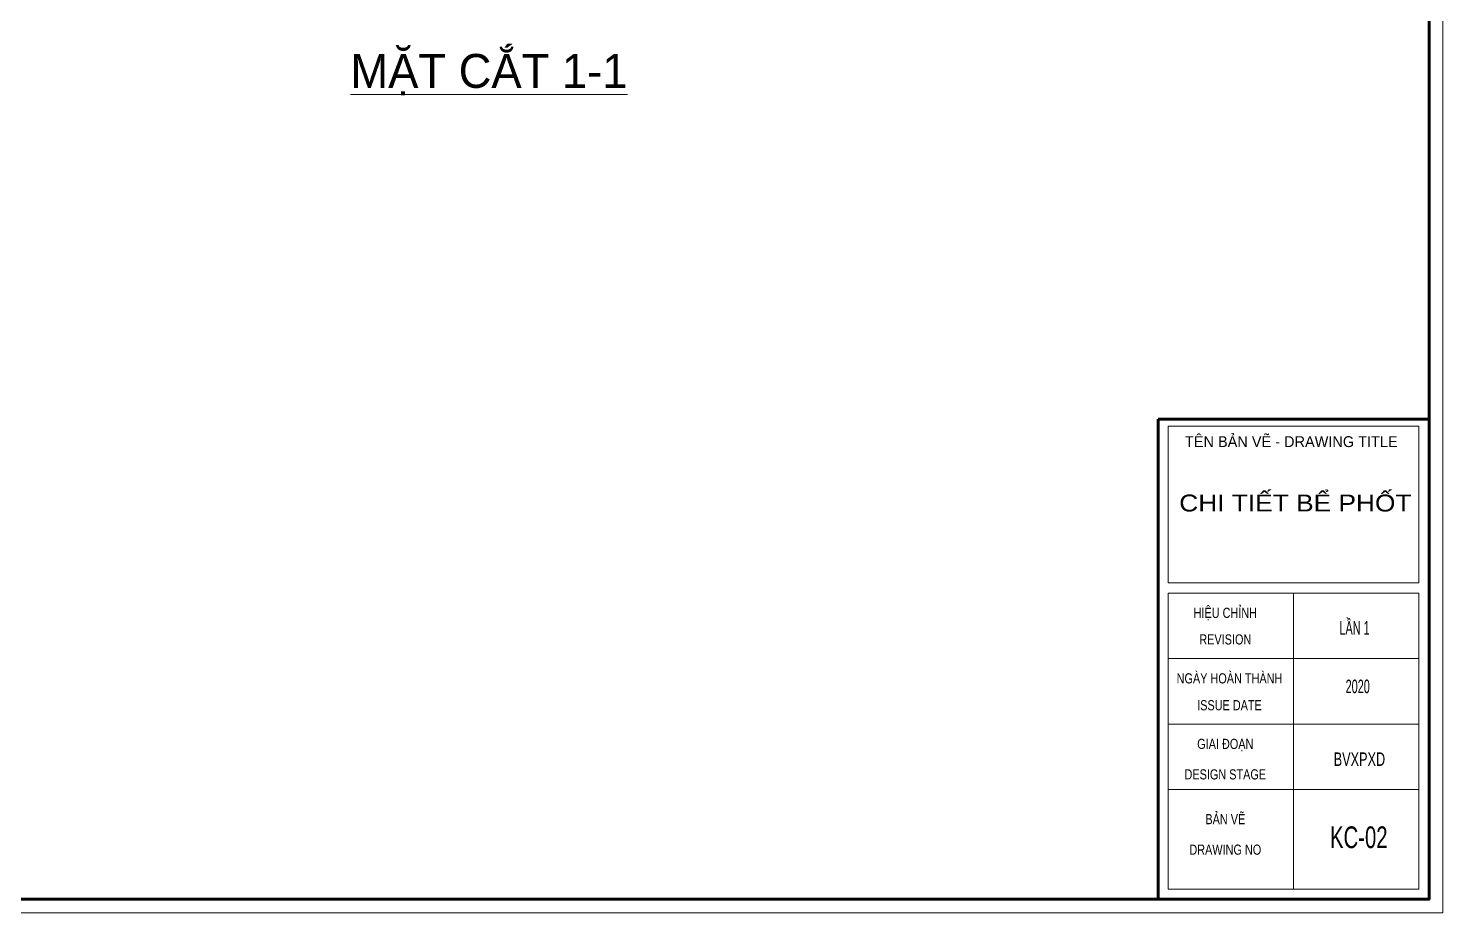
# Model space of a CAD drawing. Header units: millimetres. Extents: x 596422 to 1674380, y -367470 to 58862.
# Drawn here: x 1007633 to 1016708, y -52551 to -46874 of the extents above; entities that cross this region are included whole.
import ezdxf
from ezdxf.enums import TextEntityAlignment as Align

# ---------------------------------------------------------------- set-up
doc = ezdxf.new("R2010")
doc.units = ezdxf.units.MM
doc.header["$LTSCALE"] = 600
doc.header["$MEASUREMENT"] = 0
doc.layers.get('0').update_dxf_attribs({"lineweight": 0})
doc.layers.get('Defpoints').update_dxf_attribs({"lineweight": 0})
doc.layers.add('EG Text2', color=7, linetype='Continuous', lineweight=18)
doc.layers.add('Khungten_LCDI', color=7, linetype='Continuous')
doc.layers.add('Kichthuoc', color=9, linetype='Continuous')
doc.styles.add('EG 1', font='VHAVANB.TTF')
doc.styles.add('Khungten', font='VHAVAN.TTF', dxfattribs={"width": 0.9, "height": 5000})
doc.styles.add('Title', font='VHAVAN.TTF', dxfattribs={"width": 0.8})

# ---------------------------------------------------------------- blocks, each defined once
blk = doc.blocks.new('TIEUDE1')
at = {"layer": 'EG Text2', "color": 7, "style": 'EG 1'}
blk.add_attdef('TIªU§Ò', text='', height=5, dxfattribs=at).set_placement((0, 0), align=Align.BOTTOM_CENTER)
blk.add_attdef('TL', text='', height=3, dxfattribs=at).set_placement((0, -2), align=Align.TOP_CENTER)
blk = doc.blocks.new('LCDI-new')
at = {"layer": 'Defpoints', "lineweight": 0}
blk.add_lwpolyline([(-1626044.71, 488105.01), (-1626044.71, 488402.01), (-1625624.71, 488402.01), (-1625624.71, 488105.01)], close=True, dxfattribs=at)
at = {"layer": 'Khungten_LCDI', "color": 5, "lineweight": 25}
blk.add_line((-1625626.71, 488107.01), (-1625626.71, 488400.01), dxfattribs=at)
at = {"layer": 'Khungten_LCDI', "color": 5, "lineweight": 60}
for p, q in [((-1625666.71, 488177.85), (-1625666.71, 488107.01)), ((-1625626.71, 488177.85), (-1625666.71, 488177.85))]:
    blk.add_line(p, q, dxfattribs=at)
at = {"layer": 'Khungten_LCDI', "color": 9, "lineweight": 15}
for p, q in [((-1625646.71, 488152.18), (-1625646.71, 488108.51)), ((-1625628.21, 488142.51), (-1625665.21, 488142.51)), ((-1625628.21, 488132.84), (-1625665.21, 488132.84)), ((-1625628.21, 488123.18), (-1625665.21, 488123.18))]:
    blk.add_line(p, q, dxfattribs=at)
at = {"layer": 'Khungten_LCDI', "color": 5, "lineweight": 60}
blk.add_lwpolyline([(-1626032.71, 488107.01), (-1626032.71, 488400.01), (-1625626.71, 488400.01), (-1625626.71, 488107.01)], close=True, dxfattribs=at)
at = {"layer": 'Khungten_LCDI', "color": 9, "lineweight": 15}
for points in [[(-1625665.21, 488153.68), (-1625628.21, 488153.68), (-1625628.21, 488176.84), (-1625665.21, 488176.84)], [(-1625665.21, 488108.51), (-1625628.21, 488108.51), (-1625628.21, 488152.18), (-1625665.21, 488152.18)]]:
    blk.add_lwpolyline(points, close=True, dxfattribs=at)
at = {"color": 7, "style": 'Khungten'}
blk.add_text('tªn b¶n vÏ - drawing title', height=1.6, dxfattribs=at).set_placement((-1625647.05, 488173.74), align=Align.CENTER)
at = {"color": 7}
for s, height, style, width, p in [('hiÖu chØnh', 1.5, 'Khungten', 0.8, (-1625656.79, 488148.52)), ('revision', 1.5, 'Khungten', 0.8, (-1625656.79, 488144.6)), ('ngµy hoµn thµnh', 1.5, 'Khungten', 0.8, (-1625656.17, 488138.85)), ('issue date', 1.5, 'Khungten', 0.8, (-1625656.17, 488134.89)), ('giai ®o¹n', 1.5, 'Khungten', 0.8, (-1625656.79, 488129.18)), ('BVxpxd', 2, 'Title', 0.7, (-1625637, 488126.67)), ('design stage', 1.5, 'Khungten', 0.8, (-1625656.79, 488124.68)), ('b¶n vÏ', 1.5, 'Khungten', 0.8, (-1625656.79, 488118.07)), ('drawing nO', 1.5, 'Khungten', 0.8, (-1625656.79, 488113.57))]:
    blk.add_text(s, height=height, dxfattribs=dict(at, style=style, width=width)).set_placement(p, align=Align.CENTER)
at = {"color": 2, "style": 'Title', "width": 1.824646}
for tag, p, p2 in [('TENBANVE1', (-1625663.58, 488164.65), (-1625629.32, 488164.65)), ('TENBANVE2', (-1625663.58, 488157.89), (-1625629.32, 488157.89))]:
    blk.add_attdef(tag, text='', height=2.5, dxfattribs=at).set_placement(p, p2, align=Align.FIT)
at = {"color": 7, "style": 'Khungten', "width": 0.8}
for tag, p in [('REVISION', (-1625637.72, 488146.05)), ('NGAYHT', (-1625637.25, 488137.42))]:
    blk.add_attdef(tag, text='', height=2, dxfattribs=at).set_placement(p, align=Align.CENTER)
at = {"color": 2, "style": 'Title', "width": 0.7}
blk.add_attdef('SOBANVE', text='', height=2.5, dxfattribs=at).set_placement((-1625637.09, 488114.55), align=Align.CENTER)

msp = doc.modelspace()

# ---------------------------------------------------------------- block references
at = {"layer": 'EG Text2'}
ref = msp.add_blockref('TIEUDE1', (1010588.2, -47321.7), dxfattribs=dict(at, xscale=43.48400356573984, yscale=43.48400356573984, zscale=43.48400356573984))
ref.add_attrib('TIªU§Ò', '%%UmÆt c¾t 1-1', dxfattribs={"color": 7, "height": 217.42, "style": 'EG 1'}).set_placement((1010588.2, -47321.7), align=Align.BOTTOM_CENTER)
at = {"layer": 'Kichthuoc'}
ref = msp.add_blockref('LCDI-new', (71705376.9, -21277310.1), dxfattribs=dict(at, xscale=43.48400245783739, yscale=43.48400245783739, zscale=43.48400245783739))
ref.add_attrib('TENBANVE', 'CHI TIÕT BÓ PHèT', dxfattribs={"layer": '0', "color": 4, "height": 108.71, "style": 'Title', "width": 1.290423}).set_placement((1015017.6, -49975.5), (1016507.6, -49975.5), align=Align.FIT)
ref.add_attrib('SOBANVE', 'KC-02', dxfattribs={"layer": '0', "color": 4, "height": 139.15, "style": 'Title', "width": 0.7}).set_placement((1016169.6, -52135.9), align=Align.CENTER)
ref.add_attrib('TYLE', 'lÇn 1', dxfattribs={"layer": '0', "color": 4, "height": 86.97, "style": 'Khungten', "width": 0.6}).set_placement((1016142.2, -50766.2), align=Align.CENTER)
ref.add_attrib('NGAYHT', '2020', dxfattribs={"layer": '0', "color": 4, "height": 86.97, "style": 'Khungten', "width": 0.6}).set_placement((1016162.7, -51141.5), align=Align.CENTER)

doc.saveas('drawing.dxf')
